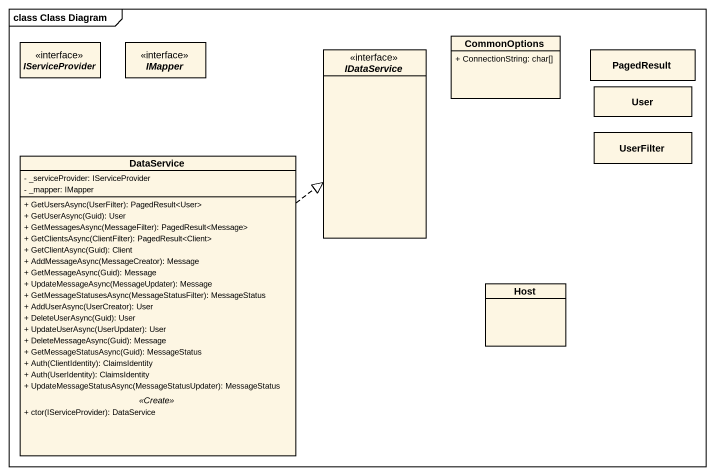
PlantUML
@startuml
mainframe class Class Diagram
hide circle
hide empty members
skinparam classAttributeIconSize 0
interface IServiceProvider
interface IMapper
class CommonOptions {
  + ConnectionString: char[]
}
interface IDataService
class PagedResult
class User
class DataService {
  - _serviceProvider: IServiceProvider
  - _mapper: IMapper
  --
  + GetUsersAsync(UserFilter): PagedResult<User>
  + GetUserAsync(Guid): User
  + GetMessagesAsync(MessageFilter): PagedResult<Message>
  + GetClientsAsync(ClientFilter): PagedResult<Client>
  + GetClientAsync(Guid): Client
  + AddMessageAsync(MessageCreator): Message
  + GetMessageAsync(Guid): Message
  + UpdateMessageAsync(MessageUpdater): Message
  + GetMessageStatusesAsync(MessageStatusFilter): MessageStatus
  + AddUserAsync(UserCreator): User
  + DeleteUserAsync(Guid): User
  + UpdateUserAsync(UserUpdater): User
  + DeleteMessageAsync(Guid): Message
  + GetMessageStatusAsync(Guid): MessageStatus
  + Auth(ClientIdentity): ClaimsIdentity
  + Auth(UserIdentity): ClaimsIdentity
  + UpdateMessageStatusAsync(MessageStatusUpdater): MessageStatus
  .. <<Create>> ..
  + ctor(IServiceProvider): DataService
}
class UserFilter
class Host
DataService .up.|> IDataService
@enduml
